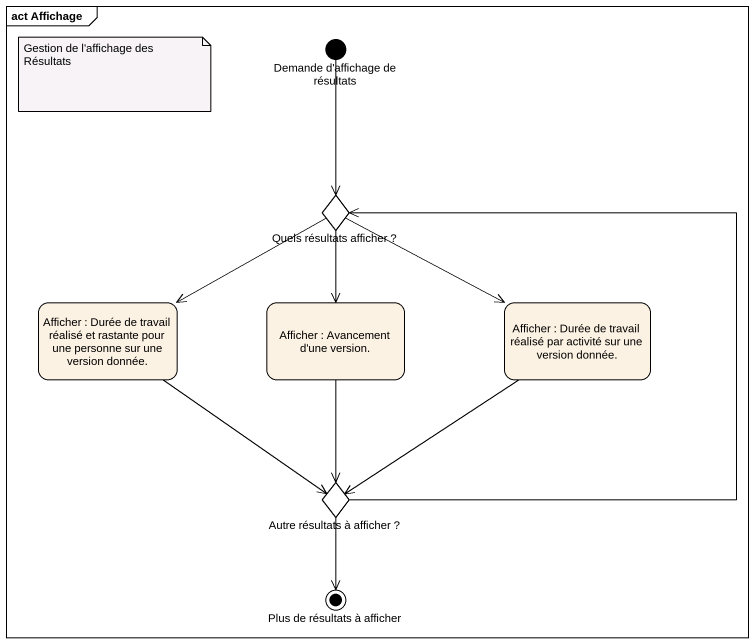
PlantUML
@startuml
mainframe act Affichage
hide empty description
state "Demande d'affichage de résultats" as Demande_d_affichage_de <<start>>
state "Quels résultats afficher ?" as Quels_résultats_afficher <<choice>>
state "Afficher : Durée de travail réalisé et rastante pour une personne sur une version donnée." as Afficher_Durée_de_travail
state "Afficher : Avancement d'une version." as Afficher_Avancement_d_une
state "Afficher : Durée de travail réalisé par activité sur une version donnée." as Afficher_Durée_de_travail_2
state "Autre résultats à afficher ?" as Autre_résultats_à_afficher <<choice>>
state "Plus de résultats à afficher" as Plus_de_résultats_à_afficher <<end>>
Demande_d_affichage_de --> Quels_résultats_afficher
Quels_résultats_afficher -left-> Afficher_Durée_de_travail
Quels_résultats_afficher --> Afficher_Avancement_d_une
Quels_résultats_afficher -right-> Afficher_Durée_de_travail_2
Afficher_Durée_de_travail --> Autre_résultats_à_afficher
Afficher_Avancement_d_une --> Autre_résultats_à_afficher
Afficher_Durée_de_travail_2 --> Autre_résultats_à_afficher
Autre_résultats_à_afficher -up-> Quels_résultats_afficher
Autre_résultats_à_afficher --> Plus_de_résultats_à_afficher
note as N1
  Gestion de l'affichage des Résultats
end note
@enduml
